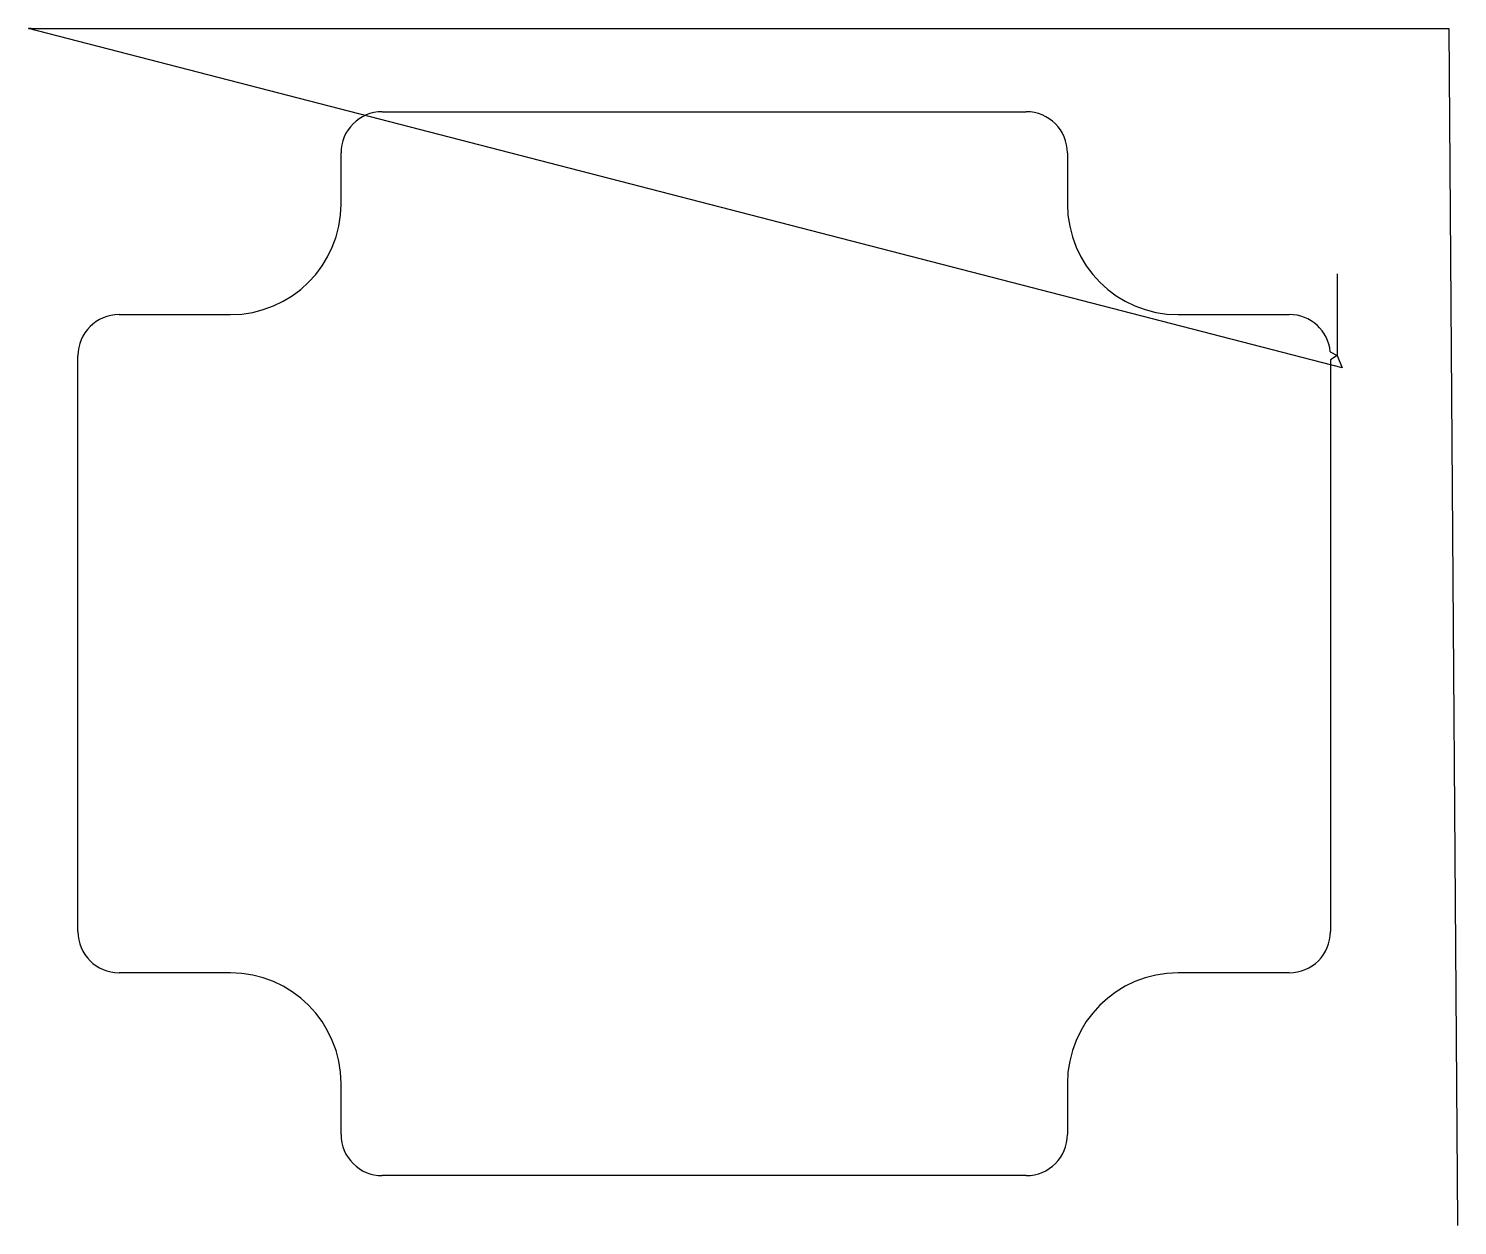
# Model space of a CAD drawing. Header units: metres. Extents: x 0 to 546, y 1147 to 1604.
import ezdxf

# ---------------------------------------------------------------- set-up
doc = ezdxf.new("R2010")
doc.units = ezdxf.units.M

msp = doc.modelspace()

# ---------------------------------------------------------------- linework, layer by layer
at = {"layer": 'TOOL_0'}
for p, q in [((501.79, 1474.486), (-0.001, 1604.175)), ((-0.001, 1604.175), (0.999, 1604.175)), ((0.999, 1604.175), (-0.001, 1604.175)), ((-0.001, 1604.175), (0.999, 1604.175)), ((0.999, 1604.175), (542.575, 1604.175)), ((542.575, 1604.175), (545.832, 1147.873)), ((135.103, 1572.392), (381.103, 1572.392)), ((119.353, 1537.142), (119.353, 1556.642)), ((396.853, 1556.642), (396.853, 1537.142)), ((499.917, 1510.515), (499.917, 1479.202)), ((34.603, 1494.892), (77.103, 1494.892)), ((439.103, 1494.892), (481.603, 1494.892)), ((497.282, 1480.64), (499.917, 1479.202)), ((18.853, 1259.142), (18.853, 1479.142)), ((499.917, 1479.202), (497.353, 1477.641)), ((497.353, 1477.641), (497.353, 1259.142)), ((499.917, 1479.202), (501.79, 1474.486)), ((77.103, 1243.392), (34.603, 1243.392)), ((481.603, 1243.392), (439.103, 1243.392)), ((119.353, 1181.642), (119.353, 1201.142)), ((396.853, 1201.142), (396.853, 1181.642)), ((381.103, 1165.892), (135.103, 1165.892)), ((545.832, 1147.873), (545.839, 1146.873))]:
    msp.add_line(p, q, dxfattribs=at)
for centre, radius, start, end in [((135.103, 1556.642), 15.75, 90, 180), ((381.103, 1556.642), 15.75, 0, 90), ((77.103, 1537.142), 42.25, 270, 0), ((439.103, 1537.142), 42.25, 180, 270), ((34.603, 1479.142), 15.75, 90, 180), ((481.603, 1479.142), 15.75, 5.45758, 90), ((34.603, 1259.142), 15.75, 180, 270), ((481.603, 1259.142), 15.75, 270, 0), ((77.103, 1201.142), 42.25, 0, 90), ((439.103, 1201.142), 42.25, 90, 180), ((135.103, 1181.642), 15.75, 180, 270), ((381.103, 1181.642), 15.75, 270, 0)]:
    msp.add_arc(centre, radius, start, end, dxfattribs=at)

doc.saveas('drawing.dxf')
